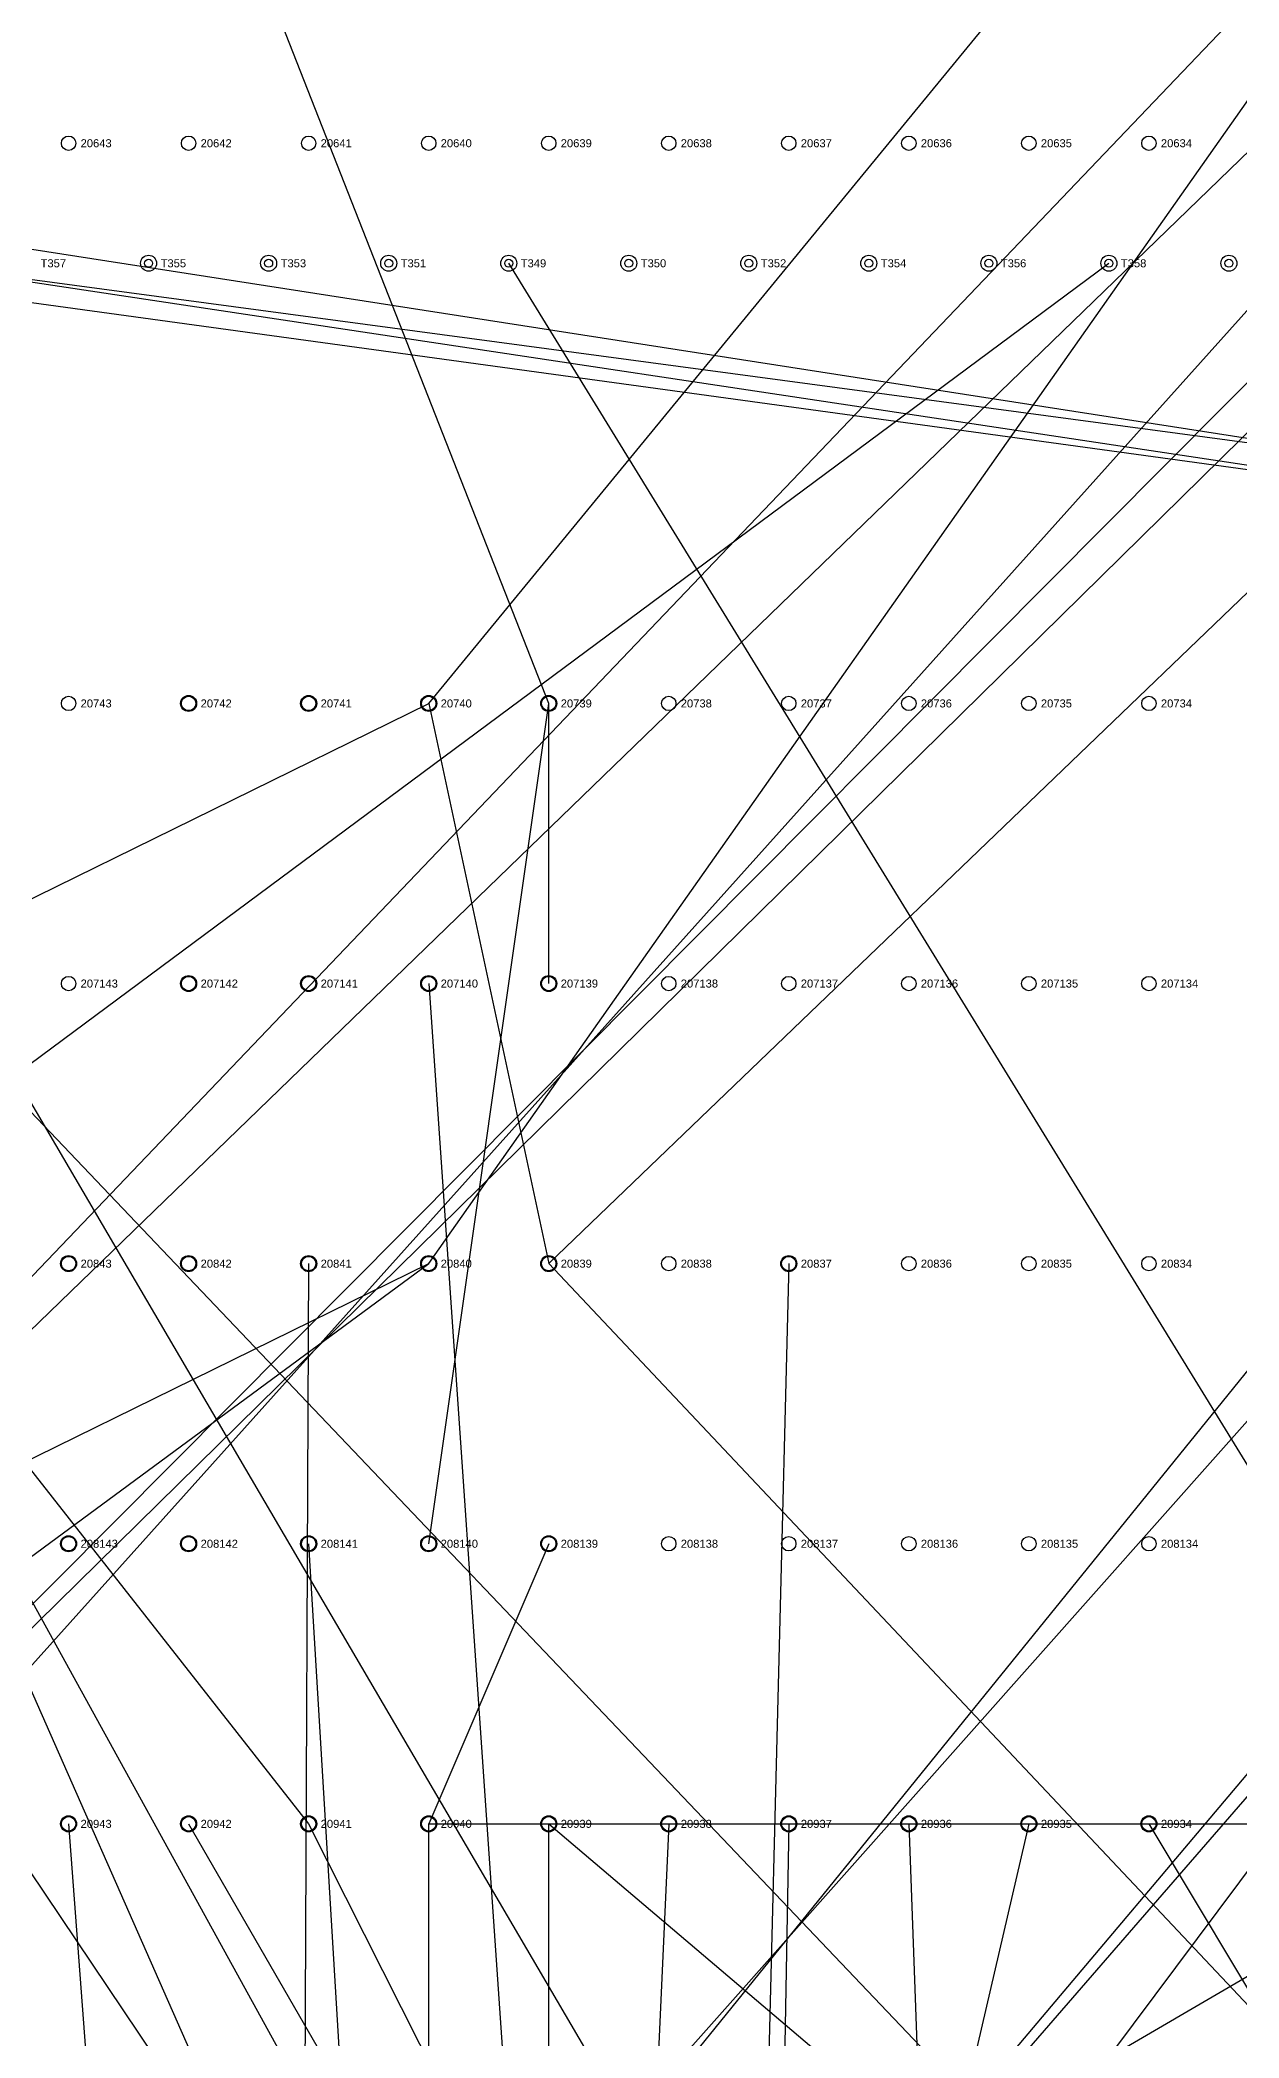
# Model space of a CAD drawing. Extents: x -5 to 376, y -217 to 241.
# Drawn here: x 182.3 to 220.3, y 58.5 to 122 of the extents above; entities that cross this region are included whole.
import ezdxf

# ---------------------------------------------------------------- set-up
doc = ezdxf.new("R2010")
doc.units = 0
for name, color, linetype in [('BOTTOM_TRANSFER', 2, 'CONTINUOUS'), ('BOTTOM_TRANSFER_LABEL', 50, 'CONTINUOUS'), ('BOTTOM_WIRES_BLACK', 250, 'CONTINUOUS'), ('BOTTOM_WIRES_BLUE', 5, 'CONTINUOUS'), ('BOTTOM_WIRES_RED', 10, 'CONTINUOUS'), ('FIXTURE_INTERFACE_PIN', 4, 'CONTINUOUS'), ('TESTER_INTERFACE_PIN', 144, 'CONTINUOUS'), ('TESTER_INTERFACE_PIN_LABEL', 144, 'CONTINUOUS'), ('TOP_TRANSFER', 2, 'CONTINUOUS'), ('TOP_TRANSFER_LABEL', 50, 'CONTINUOUS')]:
    doc.layers.add(name, color=color, linetype=linetype)
doc.styles.get("Standard").update_dxf_attribs({"font": 'arial.ttf'})

msp = doc.modelspace()

# ---------------------------------------------------------------- linework, layer by layer
at = {"layer": 'BOTTOM_TRANSFER'}
for centre in [(185.70194, 114.8715), (189.51194, 114.8715), (193.32194, 114.8715), (197.13194, 114.8715), (200.94194, 114.8715), (204.75194, 114.8715), (208.56194, 114.8715), (212.37194, 114.8715), (216.18194, 114.8715), (219.99194, 114.8715)]:
    msp.add_circle(centre, 0.254, dxfattribs=at)
at = {"layer": 'BOTTOM_WIRES_BLACK'}
for p, q in [((316.51194, 207.5815), (149.48408, 39.59606)), ((320.32194, 207.5815), (149.48408, 39.59606)), ((305.08194, 207.5815), (154.95016, 40.24122)), ((198.40194, 100.9015), (156.49194, 207.5815)), ((194.59194, 100.9015), (282.22194, 207.5815)), ((194.59194, 83.1215), (282.22194, 207.5815)), ((339.37194, 207.5815), (197.485, 39.59606)), ((343.18194, 207.5815), (197.485, 39.59606)), ((198.40194, 83.1215), (327.94194, 207.5815)), ((327.94194, 207.5815), (202.95108, 40.24122)), ((274.60194, 100.9015), (145.06194, 118.6815)), ((145.06194, 118.6815), (236.47654, -17.32026)), ((270.79194, 100.9015), (152.68194, 118.6815)), ((152.68194, 118.6815), (236.47654, 30.68066)), ((160.30194, 118.6815), (194.92976, 40.20566)), ((274.60194, 100.9015), (160.30194, 118.6815)), ((122.20194, 65.3415), (194.59194, 100.9015)), ((194.59194, 100.9015), (198.40194, 83.1215)), ((194.59194, 74.2315), (198.40194, 100.9015)), ((198.40194, 92.0115), (198.40194, 100.9015)), ((194.59194, 92.0115), (198.40194, 36.9062)), ((274.60194, 92.0115), (198.40194, 47.5615)), ((122.20194, 47.5615), (194.59194, 83.1215)), ((122.20194, 29.7815), (194.59194, 83.1215)), ((198.40194, 83.1215), (282.22194, -5.7785)), ((198.40194, 74.2315), (194.59194, 65.3415)), ((194.59194, 56.4515), (194.59194, 65.3415)), ((194.59194, 65.3415), (274.60194, 65.3415)), ((198.40194, 47.5615), (198.40194, 65.3415)), ((198.40194, 31.02864), (198.40194, 65.3415)), ((198.40194, 65.3415), (282.22194, -5.7785))]:
    msp.add_line(p, q, dxfattribs=at)
at = {"layer": 'BOTTOM_WIRES_BLUE'}
for p, q in [((148.87194, 118.6815), (190.78194, 65.3415)), ((156.49194, 118.6815), (190.78194, 56.4515)), ((164.11194, 118.6815), (209.83194, 40.66286)), ((53.62194, -5.7785), (216.18194, 114.8715)), ((282.22194, 100.9015), (178.08194, 114.8715)), ((282.22194, -23.5585), (197.13194, 114.8715)), ((190.78194, 83.1215), (190.5508, 32.97682)), ((206.02194, 83.1215), (204.60462, 26.8097)), ((190.78194, 74.2315), (194.2846, 15.69466)), ((183.16194, 65.3415), (185.63082, 32.45612)), ((186.97194, 65.3415), (233.63174, -15.5448)), ((190.78194, 65.3415), (234.9627, -22.27834)), ((202.21194, 65.3415), (200.152, 19.63166)), ((206.02194, 65.3415), (205.5368, 38.83406)), ((213.64194, 65.3415), (206.33182, 33.80486)), ((209.83194, 65.3415), (210.82, 37.97046)), ((217.45194, 65.3415), (232.91292, 39.49446))]:
    msp.add_line(p, q, dxfattribs=at)
at = {"layer": 'BOTTOM_WIRES_RED'}
for p, q in [((312.70194, 207.5815), (133.15188, 33.7566)), ((301.27194, 207.5815), (135.92048, 34.47796)), ((335.56194, 207.5815), (181.1528, 33.7566)), ((324.13194, 207.5815), (183.9214, 34.47796))]:
    msp.add_line(p, q, dxfattribs=at)
at = {"layer": 'FIXTURE_INTERFACE_PIN'}
for centre in [(186.97194, 100.9015), (190.78194, 100.9015), (194.59194, 100.9015), (198.40194, 100.9015), (186.97194, 92.0115), (190.78194, 92.0115), (194.59194, 92.0115), (198.40194, 92.0115), (183.16194, 83.1215), (186.97194, 83.1215), (190.78194, 83.1215), (194.59194, 83.1215), (198.40194, 83.1215), (206.02194, 83.1215), (183.16194, 74.2315), (186.97194, 74.2315), (190.78194, 74.2315), (194.59194, 74.2315), (198.40194, 74.2315), (183.16194, 65.3415), (186.97194, 65.3415), (190.78194, 65.3415), (194.59194, 65.3415), (198.40194, 65.3415), (202.21194, 65.3415), (206.02194, 65.3415), (209.83194, 65.3415), (213.64194, 65.3415), (217.45194, 65.3415)]:
    msp.add_circle(centre, 0.254, dxfattribs=at)
at = {"layer": 'TESTER_INTERFACE_PIN'}
for centre in [(183.16194, 118.6815), (186.97194, 118.6815), (190.78194, 118.6815), (194.59194, 118.6815), (198.40194, 118.6815), (202.21194, 118.6815), (206.02194, 118.6815), (209.83194, 118.6815), (213.64194, 118.6815), (217.45194, 118.6815), (183.16194, 100.9015), (186.97194, 100.9015), (190.78194, 100.9015), (194.59194, 100.9015), (198.40194, 100.9015), (202.21194, 100.9015), (206.02194, 100.9015), (209.83194, 100.9015), (213.64194, 100.9015), (217.45194, 100.9015), (183.16194, 92.0115), (186.97194, 92.0115), (190.78194, 92.0115), (194.59194, 92.0115), (198.40194, 92.0115), (202.21194, 92.0115), (206.02194, 92.0115), (209.83194, 92.0115), (213.64194, 92.0115), (217.45194, 92.0115), (183.16194, 83.1215), (186.97194, 83.1215), (190.78194, 83.1215), (194.59194, 83.1215), (198.40194, 83.1215), (202.21194, 83.1215), (206.02194, 83.1215), (209.83194, 83.1215), (213.64194, 83.1215), (217.45194, 83.1215), (183.16194, 74.2315), (186.97194, 74.2315), (190.78194, 74.2315), (194.59194, 74.2315), (198.40194, 74.2315), (202.21194, 74.2315), (206.02194, 74.2315), (209.83194, 74.2315), (213.64194, 74.2315), (217.45194, 74.2315), (183.16194, 65.3415), (186.97194, 65.3415), (190.78194, 65.3415), (194.59194, 65.3415), (198.40194, 65.3415), (202.21194, 65.3415), (206.02194, 65.3415), (209.83194, 65.3415), (213.64194, 65.3415), (217.45194, 65.3415)]:
    msp.add_circle(centre, 0.2286, dxfattribs=at)
at = {"layer": 'TOP_TRANSFER'}
for centre in [(185.70194, 114.8715), (189.51194, 114.8715), (193.32194, 114.8715), (197.13194, 114.8715), (200.94194, 114.8715), (204.75194, 114.8715), (208.56194, 114.8715), (212.37194, 114.8715), (216.18194, 114.8715), (219.99194, 114.8715)]:
    msp.add_circle(centre, 0.127, dxfattribs=at)

# ---------------------------------------------------------------- texts
at = {"layer": 'BOTTOM_TRANSFER_LABEL'}
for s, p in [('T357', (182.27294, 114.7445)), ('T355', (186.08294, 114.7445)), ('T353', (189.89294, 114.7445)), ('T351', (193.70294, 114.7445)), ('T349', (197.51294, 114.7445)), ('T350', (201.32294, 114.7445)), ('T352', (205.13294, 114.7445)), ('T354', (208.94294, 114.7445)), ('T356', (212.75294, 114.7445)), ('T358', (216.56294, 114.7445))]:
    msp.add_text(s, height=0.254, dxfattribs=at).set_placement(p)
at = {"layer": 'TESTER_INTERFACE_PIN_LABEL'}
for s, p in [('20643', (183.54294, 118.5545)), ('20642', (187.35294, 118.5545)), ('20641', (191.16294, 118.5545)), ('20640', (194.97294, 118.5545)), ('20639', (198.78294, 118.5545)), ('20638', (202.59294, 118.5545)), ('20637', (206.40294, 118.5545)), ('20636', (210.21294, 118.5545)), ('20635', (214.02294, 118.5545)), ('20634', (217.83294, 118.5545)), ('20743', (183.54294, 100.7745)), ('20742', (187.35294, 100.7745)), ('20741', (191.16294, 100.7745)), ('20740', (194.97294, 100.7745)), ('20739', (198.78294, 100.7745)), ('20738', (202.59294, 100.7745)), ('20737', (206.40294, 100.7745)), ('20736', (210.21294, 100.7745)), ('20735', (214.02294, 100.7745)), ('20734', (217.83294, 100.7745)), ('207143', (183.54294, 91.8845)), ('207142', (187.35294, 91.8845)), ('207141', (191.16294, 91.8845)), ('207140', (194.97294, 91.8845)), ('207139', (198.78294, 91.8845)), ('207138', (202.59294, 91.8845)), ('207137', (206.40294, 91.8845)), ('207136', (210.21294, 91.8845)), ('207135', (214.02294, 91.8845)), ('207134', (217.83294, 91.8845)), ('20843', (183.54294, 82.9945)), ('20842', (187.35294, 82.9945)), ('20841', (191.16294, 82.9945)), ('20840', (194.97294, 82.9945)), ('20839', (198.78294, 82.9945)), ('20838', (202.59294, 82.9945)), ('20837', (206.40294, 82.9945)), ('20836', (210.21294, 82.9945)), ('20835', (214.02294, 82.9945)), ('20834', (217.83294, 82.9945)), ('208143', (183.54294, 74.1045)), ('208142', (187.35294, 74.1045)), ('208141', (191.16294, 74.1045)), ('208140', (194.97294, 74.1045)), ('208139', (198.78294, 74.1045)), ('208138', (202.59294, 74.1045)), ('208137', (206.40294, 74.1045)), ('208136', (210.21294, 74.1045)), ('208135', (214.02294, 74.1045)), ('208134', (217.83294, 74.1045)), ('20943', (183.54294, 65.2145)), ('20942', (187.35294, 65.2145)), ('20941', (191.16294, 65.2145)), ('20940', (194.97294, 65.2145)), ('20939', (198.78294, 65.2145)), ('20938', (202.59294, 65.2145)), ('20937', (206.40294, 65.2145)), ('20936', (210.21294, 65.2145)), ('20935', (214.02294, 65.2145)), ('20934', (217.83294, 65.2145))]:
    msp.add_text(s, height=0.254, dxfattribs=at).set_placement(p)
at = {"layer": 'TOP_TRANSFER_LABEL'}
for s, p in [('T357', (182.27294, 114.7445)), ('T355', (186.08294, 114.7445)), ('T353', (189.89294, 114.7445)), ('T351', (193.70294, 114.7445)), ('T349', (197.51294, 114.7445)), ('T350', (201.32294, 114.7445)), ('T352', (205.13294, 114.7445)), ('T354', (208.94294, 114.7445)), ('T356', (212.75294, 114.7445)), ('T358', (216.56294, 114.7445))]:
    msp.add_text(s, height=0.254, dxfattribs=at).set_placement(p)

doc.saveas('drawing.dxf')
